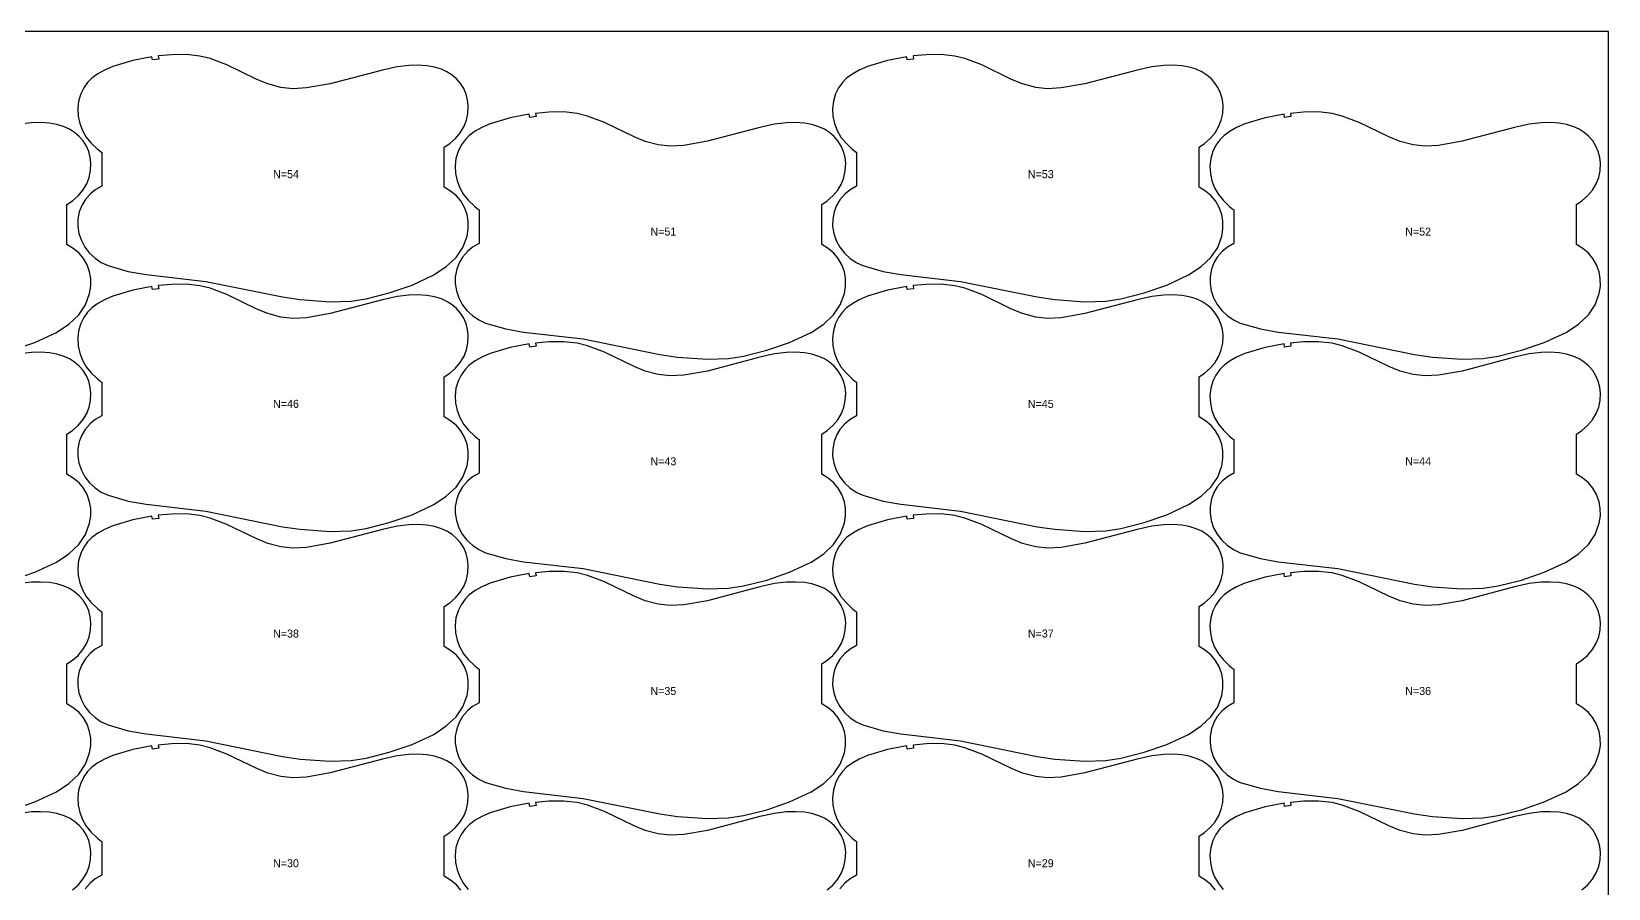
# Model space of a CAD drawing. Header units: inches. Extents: x 0 to 1970, y 0 to 1070.
# Drawn here: x 985 to 1970, y 535 to 1070 of the extents above; entities that cross this region are included whole.
import ezdxf

# ---------------------------------------------------------------- set-up
doc = ezdxf.new("R2010")
doc.units = ezdxf.units.IN

msp = doc.modelspace()

# ---------------------------------------------------------------- linework, layer by layer
at = {"layer": '1'}
for points in [[(0, 0), (1970, 0), (1970, 1070), (0, 1070), (0, 0)], [(1027.622, 995.4377), (1028.87, 994.4808), (1028.87, 973.5111), (1024.8, 971.2049), (1021.519, 968.5519), (1018.454, 965.0064), (1016.318, 961.3686), (1014.838, 957.4178), (1013.985, 952.8091), (1013.925, 948.5889), (1014.622, 943.9511), (1016.111, 939.5087), (1018.357, 935.3939), (1021.25, 931.7033), (1024.69, 928.5169), (1028.582, 925.8991), (1032.814, 923.8845), (1045.429, 920.2321), (1056.515, 918.2567), (1093.809, 913.9204), (1141.658, 904.2718), (1152.801, 902.6232), (1171.52, 901.292), (1184.645, 901.7459), (1193.921, 903.1705), (1208.482, 906.83), (1222.695, 911.6715), (1236.299, 918.0265), (1244.079, 923.2593), (1250.238, 929.0304), (1254.465, 935.2048), (1257.031, 942.2489), (1257.749, 946.8821), (1257.724, 951.5714), (1257.014, 955.7283), (1255.442, 960.1443), (1253.097, 964.2071), (1250.384, 967.4356), (1246.798, 970.4493), (1242.831, 972.9293), (1242.831, 997.9195), (1246.266, 1000.1247), (1249.804, 1003.2018), (1252.814, 1006.7974), (1255.199, 1010.8346), (1256.716, 1014.7696), (1257.593, 1018.8982), (1257.81, 1023.5828), (1257.395, 1027.3109), (1256.444, 1030.9405), (1254.964, 1034.3866), (1252.972, 1037.565), (1250.519, 1040.4029), (1247.668, 1042.8399), (1244.499, 1044.8516), (1241.095, 1046.4287), (1236.615, 1047.8101), (1231.991, 1048.6056), (1226.371, 1048.9845), (1220.744, 1048.8433), (1213.287, 1047.9632), (1204.119, 1045.967), (1171.451, 1037.3221), (1156.657, 1034.7583), (1148.229, 1034.3115), (1140.77, 1035.1237), (1132.608, 1037.2783), (1125.66, 1040.1134), (1107.091, 1049.1384), (1096.547, 1053.098), (1090.185, 1054.7133), (1081.791, 1055.6264), (1072.407, 1055.5499), (1064.163, 1054.7769), (1064.409, 1052.7921), (1060.48, 1052.2704), (1060.198, 1054.2504), (1048.284, 1052.0219), (1035.706, 1048.2418), (1030.548, 1045.9886), (1026.461, 1043.6795), (1022.689, 1040.8903), (1020.045, 1038.237), (1017.578, 1034.8122), (1015.704, 1031.0283), (1014.376, 1026.5347), (1013.874, 1021.8755), (1014.154, 1017.1943), (1015.153, 1012.6124), (1016.823, 1008.2262), (1019.153, 1004.1627), (1022.092, 1000.5104), (1026.168, 996.6266), (1027.622, 995.4377)], [(1499.082, 995.4377), (1500.33, 994.4808), (1500.33, 973.5111), (1496.26, 971.2049), (1492.979, 968.5519), (1489.914, 965.0064), (1487.778, 961.3686), (1486.298, 957.4178), (1485.445, 952.8091), (1485.385, 948.5889), (1486.082, 943.9511), (1487.571, 939.5087), (1489.817, 935.3939), (1492.71, 931.7033), (1496.15, 928.5169), (1500.042, 925.8991), (1504.274, 923.8845), (1516.889, 920.2321), (1527.975, 918.2567), (1565.269, 913.9204), (1613.118, 904.2718), (1624.261, 902.6232), (1642.98, 901.292), (1656.105, 901.7459), (1665.381, 903.1705), (1679.942, 906.83), (1694.156, 911.6715), (1707.759, 918.0265), (1715.54, 923.2593), (1721.698, 929.0304), (1725.926, 935.2048), (1728.491, 942.2489), (1729.209, 946.8821), (1729.184, 951.5714), (1728.474, 955.7283), (1726.902, 960.1443), (1724.557, 964.2071), (1721.844, 967.4356), (1718.258, 970.4493), (1714.291, 972.9293), (1714.291, 997.9195), (1717.726, 1000.1247), (1721.264, 1003.2018), (1724.274, 1006.7974), (1726.659, 1010.8346), (1728.176, 1014.7696), (1729.053, 1018.8982), (1729.27, 1023.5828), (1728.855, 1027.3109), (1727.904, 1030.9405), (1726.424, 1034.3866), (1724.432, 1037.565), (1721.979, 1040.4029), (1719.128, 1042.8399), (1715.959, 1044.8516), (1712.555, 1046.4287), (1708.075, 1047.8101), (1703.451, 1048.6056), (1697.831, 1048.9845), (1692.204, 1048.8433), (1684.747, 1047.9632), (1675.579, 1045.967), (1642.911, 1037.3221), (1628.117, 1034.7583), (1619.689, 1034.3115), (1612.23, 1035.1237), (1604.068, 1037.2783), (1597.12, 1040.1134), (1578.551, 1049.1384), (1568.007, 1053.098), (1561.645, 1054.7133), (1553.251, 1055.6264), (1543.867, 1055.5499), (1535.623, 1054.7769), (1535.869, 1052.7921), (1531.94, 1052.2704), (1531.658, 1054.2504), (1519.744, 1052.0219), (1507.166, 1048.2418), (1502.008, 1045.9886), (1497.921, 1043.6795), (1494.149, 1040.8903), (1491.505, 1038.237), (1489.038, 1034.8122), (1487.164, 1031.0283), (1485.836, 1026.5347), (1485.335, 1021.8755), (1485.614, 1017.1943), (1486.613, 1012.6124), (1488.283, 1008.2262), (1490.613, 1004.1627), (1493.552, 1000.5104), (1497.628, 996.6266), (1499.082, 995.4377)], [(1263.352, 959.5877), (1264.6, 958.6308), (1264.6, 937.6611), (1260.53, 935.3549), (1257.249, 932.7019), (1254.184, 929.1564), (1252.048, 925.5186), (1250.568, 921.5678), (1249.715, 916.9591), (1249.655, 912.7389), (1250.352, 908.1011), (1251.841, 903.6587), (1254.087, 899.5439), (1256.98, 895.8533), (1260.42, 892.6669), (1264.312, 890.0491), (1268.544, 888.0345), (1281.159, 884.3821), (1292.245, 882.4067), (1329.539, 878.0704), (1377.388, 868.4218), (1388.531, 866.7732), (1407.25, 865.442), (1420.375, 865.8959), (1429.651, 867.3205), (1444.212, 870.98), (1458.426, 875.8215), (1472.029, 882.1765), (1479.81, 887.4093), (1485.968, 893.1804), (1490.196, 899.3548), (1492.761, 906.3989), (1493.479, 911.0321), (1493.454, 915.7214), (1492.744, 919.8783), (1491.172, 924.2943), (1488.827, 928.3571), (1486.114, 931.5856), (1482.528, 934.5993), (1478.561, 937.0793), (1478.561, 962.0695), (1481.996, 964.2747), (1485.534, 967.3518), (1488.544, 970.9474), (1490.929, 974.9846), (1492.446, 978.9196), (1493.323, 983.0482), (1493.54, 987.7328), (1493.125, 991.4609), (1492.174, 995.0905), (1490.694, 998.5366), (1488.702, 1001.715), (1486.249, 1004.5529), (1483.398, 1006.9899), (1480.229, 1009.0016), (1476.825, 1010.5787), (1472.345, 1011.9601), (1467.721, 1012.7556), (1462.101, 1013.1345), (1456.474, 1012.9933), (1449.017, 1012.1132), (1439.849, 1010.117), (1407.181, 1001.4721), (1392.387, 998.9083), (1383.959, 998.4615), (1376.5, 999.2737), (1368.338, 1001.4283), (1361.39, 1004.2634), (1342.821, 1013.2884), (1332.277, 1017.248), (1325.915, 1018.8633), (1317.521, 1019.7764), (1308.137, 1019.6999), (1299.893, 1018.9269), (1300.139, 1016.9421), (1296.21, 1016.4204), (1295.928, 1018.4004), (1284.014, 1016.1719), (1271.436, 1012.3918), (1266.278, 1010.1386), (1262.191, 1007.8295), (1258.419, 1005.0403), (1255.775, 1002.387), (1253.308, 998.9622), (1251.434, 995.1783), (1250.106, 990.6847), (1249.605, 986.0255), (1249.884, 981.3443), (1250.883, 976.7624), (1252.553, 972.3762), (1254.883, 968.3127), (1257.822, 964.6604), (1261.898, 960.7766), (1263.352, 959.5877)], [(1734.812, 959.5877), (1736.06, 958.6308), (1736.06, 937.6611), (1731.99, 935.3549), (1728.709, 932.7019), (1725.644, 929.1564), (1723.508, 925.5186), (1722.028, 921.5678), (1721.175, 916.9591), (1721.115, 912.7389), (1721.812, 908.1011), (1723.301, 903.6587), (1725.547, 899.5439), (1728.44, 895.8533), (1731.88, 892.6669), (1735.772, 890.0491), (1740.004, 888.0345), (1752.619, 884.3821), (1763.705, 882.4067), (1800.999, 878.0704), (1848.848, 868.4218), (1859.991, 866.7732), (1878.71, 865.442), (1891.835, 865.8959), (1901.111, 867.3205), (1915.672, 870.98), (1929.886, 875.8215), (1943.489, 882.1765), (1951.27, 887.4093), (1957.428, 893.1804), (1961.656, 899.3548), (1964.221, 906.3989), (1964.939, 911.0321), (1964.914, 915.7214), (1964.204, 919.8783), (1962.632, 924.2943), (1960.287, 928.3571), (1957.574, 931.5856), (1953.988, 934.5993), (1950.021, 937.0793), (1950.021, 962.0695), (1953.456, 964.2747), (1956.994, 967.3518), (1960.004, 970.9474), (1962.389, 974.9846), (1963.906, 978.9196), (1964.783, 983.0482), (1965, 987.7328), (1964.585, 991.4609), (1963.634, 995.0905), (1962.154, 998.5366), (1960.162, 1001.715), (1957.709, 1004.5529), (1954.858, 1006.9899), (1951.689, 1009.0016), (1948.285, 1010.5787), (1943.805, 1011.9601), (1939.181, 1012.7556), (1933.561, 1013.1345), (1927.934, 1012.9933), (1920.477, 1012.1132), (1911.309, 1010.117), (1878.641, 1001.4721), (1863.847, 998.9083), (1855.419, 998.4615), (1847.96, 999.2737), (1839.798, 1001.4283), (1832.85, 1004.2634), (1814.281, 1013.2884), (1803.737, 1017.248), (1797.375, 1018.8633), (1788.981, 1019.7764), (1779.597, 1019.6999), (1771.353, 1018.9269), (1771.599, 1016.9421), (1767.67, 1016.4204), (1767.388, 1018.4004), (1755.474, 1016.1719), (1742.896, 1012.3918), (1737.738, 1010.1386), (1733.651, 1007.8295), (1729.879, 1005.0403), (1727.235, 1002.387), (1724.768, 998.9622), (1722.894, 995.1783), (1721.566, 990.6847), (1721.065, 986.0255), (1721.344, 981.3443), (1722.343, 976.7624), (1724.013, 972.3762), (1726.343, 968.3127), (1729.282, 964.6604), (1733.358, 960.7766), (1734.812, 959.5877)], [(1027.622, 852.0307), (1028.87, 851.0738), (1028.87, 830.1041), (1024.8, 827.7979), (1021.519, 825.1449), (1018.454, 821.5994), (1016.318, 817.9616), (1014.838, 814.0108), (1013.985, 809.4021), (1013.925, 805.1819), (1014.622, 800.5441), (1016.111, 796.1017), (1018.357, 791.9869), (1021.25, 788.2963), (1024.69, 785.1099), (1028.582, 782.4921), (1032.814, 780.4775), (1045.429, 776.8251), (1056.515, 774.8497), (1093.809, 770.5134), (1141.658, 760.8648), (1152.801, 759.2162), (1171.52, 757.885), (1184.645, 758.3389), (1193.921, 759.7635), (1208.482, 763.423), (1222.695, 768.2645), (1236.299, 774.6195), (1244.079, 779.8523), (1250.238, 785.6234), (1254.465, 791.7978), (1257.031, 798.8419), (1257.749, 803.4751), (1257.724, 808.1644), (1257.014, 812.3213), (1255.442, 816.7373), (1253.097, 820.8001), (1250.384, 824.0286), (1246.798, 827.0423), (1242.831, 829.5223), (1242.831, 854.5125), (1246.266, 856.7177), (1249.804, 859.7948), (1252.814, 863.3904), (1255.199, 867.4276), (1256.716, 871.3626), (1257.593, 875.4912), (1257.81, 880.1758), (1257.395, 883.9039), (1256.444, 887.5335), (1254.964, 890.9796), (1252.972, 894.158), (1250.519, 896.9959), (1247.668, 899.4329), (1244.499, 901.4446), (1241.095, 903.0217), (1236.615, 904.4031), (1231.991, 905.1986), (1226.371, 905.5775), (1220.744, 905.4363), (1213.287, 904.5562), (1204.119, 902.56), (1171.451, 893.9151), (1156.657, 891.3513), (1148.229, 890.9045), (1140.77, 891.7167), (1132.608, 893.8713), (1125.66, 896.7064), (1107.091, 905.7314), (1096.547, 909.691), (1090.185, 911.3063), (1081.791, 912.2194), (1072.407, 912.1429), (1064.163, 911.3699), (1064.409, 909.3851), (1060.48, 908.8634), (1060.198, 910.8434), (1048.284, 908.6149), (1035.706, 904.8348), (1030.548, 902.5816), (1026.461, 900.2725), (1022.689, 897.4833), (1020.045, 894.83), (1017.578, 891.4052), (1015.704, 887.6213), (1014.376, 883.1277), (1013.874, 878.4685), (1014.154, 873.7873), (1015.153, 869.2054), (1016.823, 864.8192), (1019.153, 860.7557), (1022.092, 857.1034), (1026.168, 853.2196), (1027.622, 852.0307)], [(1499.082, 852.0307), (1500.33, 851.0738), (1500.33, 830.1041), (1496.26, 827.7979), (1492.979, 825.1449), (1489.914, 821.5994), (1487.778, 817.9616), (1486.298, 814.0108), (1485.445, 809.4021), (1485.385, 805.1819), (1486.082, 800.5441), (1487.571, 796.1017), (1489.817, 791.9869), (1492.71, 788.2963), (1496.15, 785.1099), (1500.042, 782.4921), (1504.274, 780.4775), (1516.889, 776.8251), (1527.975, 774.8497), (1565.269, 770.5134), (1613.118, 760.8648), (1624.261, 759.2162), (1642.98, 757.885), (1656.105, 758.3389), (1665.381, 759.7635), (1679.942, 763.423), (1694.156, 768.2645), (1707.759, 774.6195), (1715.54, 779.8523), (1721.698, 785.6234), (1725.926, 791.7978), (1728.491, 798.8419), (1729.209, 803.4751), (1729.184, 808.1644), (1728.474, 812.3213), (1726.902, 816.7373), (1724.557, 820.8001), (1721.844, 824.0286), (1718.258, 827.0423), (1714.291, 829.5223), (1714.291, 854.5125), (1717.726, 856.7177), (1721.264, 859.7948), (1724.274, 863.3904), (1726.659, 867.4276), (1728.176, 871.3626), (1729.053, 875.4912), (1729.27, 880.1758), (1728.855, 883.9039), (1727.904, 887.5335), (1726.424, 890.9796), (1724.432, 894.158), (1721.979, 896.9959), (1719.128, 899.4329), (1715.959, 901.4446), (1712.555, 903.0217), (1708.075, 904.4031), (1703.451, 905.1986), (1697.831, 905.5775), (1692.204, 905.4363), (1684.747, 904.5562), (1675.579, 902.56), (1642.911, 893.9151), (1628.117, 891.3513), (1619.689, 890.9045), (1612.23, 891.7167), (1604.068, 893.8713), (1597.12, 896.7064), (1578.551, 905.7314), (1568.007, 909.691), (1561.645, 911.3063), (1553.251, 912.2194), (1543.867, 912.1429), (1535.623, 911.3699), (1535.869, 909.3851), (1531.94, 908.8634), (1531.658, 910.8434), (1519.744, 908.6149), (1507.166, 904.8348), (1502.008, 902.5816), (1497.921, 900.2725), (1494.149, 897.4833), (1491.505, 894.83), (1489.038, 891.4052), (1487.164, 887.6213), (1485.836, 883.1277), (1485.335, 878.4685), (1485.614, 873.7873), (1486.613, 869.2054), (1488.283, 864.8192), (1490.613, 860.7557), (1493.552, 857.1034), (1497.628, 853.2196), (1499.082, 852.0307)], [(1263.352, 816.1807), (1264.6, 815.2238), (1264.6, 794.2541), (1260.53, 791.9479), (1257.249, 789.2949), (1254.184, 785.7494), (1252.048, 782.1116), (1250.568, 778.1608), (1249.715, 773.5521), (1249.655, 769.3319), (1250.352, 764.6941), (1251.841, 760.2517), (1254.087, 756.1369), (1256.98, 752.4463), (1260.42, 749.2599), (1264.312, 746.6421), (1268.544, 744.6275), (1281.159, 740.9751), (1292.245, 738.9997), (1329.539, 734.6634), (1377.388, 725.0148), (1388.531, 723.3662), (1407.25, 722.035), (1420.375, 722.4889), (1429.651, 723.9135), (1444.212, 727.573), (1458.426, 732.4145), (1472.029, 738.7695), (1479.81, 744.0023), (1485.968, 749.7734), (1490.196, 755.9478), (1492.761, 762.9919), (1493.479, 767.6251), (1493.454, 772.3144), (1492.744, 776.4713), (1491.172, 780.8873), (1488.827, 784.9501), (1486.114, 788.1786), (1482.528, 791.1923), (1478.561, 793.6723), (1478.561, 818.6625), (1481.996, 820.8677), (1485.534, 823.9448), (1488.544, 827.5404), (1490.929, 831.5776), (1492.446, 835.5126), (1493.323, 839.6412), (1493.54, 844.3258), (1493.125, 848.0539), (1492.174, 851.6835), (1490.694, 855.1296), (1488.702, 858.308), (1486.249, 861.1459), (1483.398, 863.5829), (1480.229, 865.5946), (1476.825, 867.1717), (1472.345, 868.5531), (1467.721, 869.3486), (1462.101, 869.7275), (1456.474, 869.5863), (1449.017, 868.7062), (1439.849, 866.71), (1407.181, 858.0651), (1392.387, 855.5013), (1383.959, 855.0545), (1376.5, 855.8667), (1368.338, 858.0213), (1361.39, 860.8564), (1342.821, 869.8814), (1332.277, 873.841), (1325.915, 875.4563), (1317.521, 876.3694), (1308.137, 876.2929), (1299.893, 875.5199), (1300.139, 873.5351), (1296.21, 873.0134), (1295.928, 874.9934), (1284.014, 872.7649), (1271.436, 868.9848), (1266.278, 866.7316), (1262.191, 864.4225), (1258.419, 861.6333), (1255.775, 858.98), (1253.308, 855.5552), (1251.434, 851.7713), (1250.106, 847.2777), (1249.605, 842.6185), (1249.884, 837.9373), (1250.883, 833.3554), (1252.553, 828.9692), (1254.883, 824.9057), (1257.822, 821.2534), (1261.898, 817.3696), (1263.352, 816.1807)], [(1734.812, 816.1807), (1736.06, 815.2238), (1736.06, 794.2541), (1731.99, 791.9479), (1728.709, 789.2949), (1725.644, 785.7494), (1723.508, 782.1116), (1722.028, 778.1608), (1721.175, 773.5521), (1721.115, 769.3319), (1721.812, 764.6941), (1723.301, 760.2517), (1725.547, 756.1369), (1728.44, 752.4463), (1731.88, 749.2599), (1735.772, 746.6421), (1740.004, 744.6275), (1752.619, 740.9751), (1763.705, 738.9997), (1800.999, 734.6634), (1848.848, 725.0148), (1859.991, 723.3662), (1878.71, 722.035), (1891.835, 722.4889), (1901.111, 723.9135), (1915.672, 727.573), (1929.886, 732.4145), (1943.489, 738.7695), (1951.27, 744.0023), (1957.428, 749.7734), (1961.656, 755.9478), (1964.221, 762.9919), (1964.939, 767.6251), (1964.914, 772.3144), (1964.204, 776.4713), (1962.632, 780.8873), (1960.287, 784.9501), (1957.574, 788.1786), (1953.988, 791.1923), (1950.021, 793.6723), (1950.021, 818.6625), (1953.456, 820.8677), (1956.994, 823.9448), (1960.004, 827.5404), (1962.389, 831.5776), (1963.906, 835.5126), (1964.783, 839.6412), (1965, 844.3258), (1964.585, 848.0539), (1963.634, 851.6835), (1962.154, 855.1296), (1960.162, 858.308), (1957.709, 861.1459), (1954.858, 863.5829), (1951.689, 865.5946), (1948.285, 867.1717), (1943.805, 868.5531), (1939.181, 869.3486), (1933.561, 869.7275), (1927.934, 869.5863), (1920.477, 868.7062), (1911.309, 866.71), (1878.641, 858.0651), (1863.847, 855.5013), (1855.419, 855.0545), (1847.96, 855.8667), (1839.798, 858.0213), (1832.85, 860.8564), (1814.281, 869.8814), (1803.737, 873.841), (1797.375, 875.4563), (1788.981, 876.3694), (1779.597, 876.2929), (1771.353, 875.5199), (1771.599, 873.5351), (1767.67, 873.0134), (1767.388, 874.9934), (1755.474, 872.7649), (1742.896, 868.9848), (1737.738, 866.7316), (1733.651, 864.4225), (1729.879, 861.6333), (1727.235, 858.98), (1724.768, 855.5552), (1722.894, 851.7713), (1721.566, 847.2777), (1721.065, 842.6185), (1721.344, 837.9373), (1722.343, 833.3554), (1724.013, 828.9692), (1726.343, 824.9057), (1729.282, 821.2534), (1733.358, 817.3696), (1734.812, 816.1807)], [(1027.622, 708.6237), (1028.87, 707.6668), (1028.87, 686.6971), (1024.8, 684.3909), (1021.519, 681.7379), (1018.454, 678.1924), (1016.318, 674.5546), (1014.838, 670.6038), (1013.985, 665.9951), (1013.925, 661.7749), (1014.622, 657.1371), (1016.111, 652.6947), (1018.357, 648.5799), (1021.25, 644.8893), (1024.69, 641.7029), (1028.582, 639.0851), (1032.814, 637.0705), (1045.429, 633.4181), (1056.515, 631.4427), (1093.809, 627.1064), (1141.658, 617.4578), (1152.801, 615.8092), (1171.52, 614.478), (1184.645, 614.9319), (1193.921, 616.3565), (1208.482, 620.016), (1222.695, 624.8575), (1236.299, 631.2125), (1244.079, 636.4453), (1250.238, 642.2164), (1254.465, 648.3908), (1257.031, 655.4349), (1257.749, 660.0681), (1257.724, 664.7574), (1257.014, 668.9143), (1255.442, 673.3303), (1253.097, 677.3931), (1250.384, 680.6216), (1246.798, 683.6353), (1242.831, 686.1153), (1242.831, 711.1055), (1246.266, 713.3107), (1249.804, 716.3878), (1252.814, 719.9834), (1255.199, 724.0206), (1256.716, 727.9556), (1257.593, 732.0842), (1257.81, 736.7688), (1257.395, 740.4969), (1256.444, 744.1265), (1254.964, 747.5726), (1252.972, 750.751), (1250.519, 753.5889), (1247.668, 756.0259), (1244.499, 758.0376), (1241.095, 759.6147), (1236.615, 760.9961), (1231.991, 761.7916), (1226.371, 762.1705), (1220.744, 762.0293), (1213.287, 761.1492), (1204.119, 759.153), (1171.451, 750.5081), (1156.657, 747.9443), (1148.229, 747.4975), (1140.77, 748.3097), (1132.608, 750.4643), (1125.66, 753.2994), (1107.091, 762.3244), (1096.547, 766.284), (1090.185, 767.8993), (1081.791, 768.8124), (1072.407, 768.7359), (1064.163, 767.9629), (1064.409, 765.9781), (1060.48, 765.4564), (1060.198, 767.4364), (1048.284, 765.2079), (1035.706, 761.4278), (1030.548, 759.1746), (1026.461, 756.8655), (1022.689, 754.0763), (1020.045, 751.423), (1017.578, 747.9982), (1015.704, 744.2143), (1014.376, 739.7207), (1013.874, 735.0615), (1014.154, 730.3803), (1015.153, 725.7984), (1016.823, 721.4122), (1019.153, 717.3487), (1022.092, 713.6964), (1026.168, 709.8126), (1027.622, 708.6237)], [(1499.082, 708.6237), (1500.33, 707.6668), (1500.33, 686.6971), (1496.26, 684.3909), (1492.979, 681.7379), (1489.914, 678.1924), (1487.778, 674.5546), (1486.298, 670.6038), (1485.445, 665.9951), (1485.385, 661.7749), (1486.082, 657.1371), (1487.571, 652.6947), (1489.817, 648.5799), (1492.71, 644.8893), (1496.15, 641.7029), (1500.042, 639.0851), (1504.274, 637.0705), (1516.889, 633.4181), (1527.975, 631.4427), (1565.269, 627.1064), (1613.118, 617.4578), (1624.261, 615.8092), (1642.98, 614.478), (1656.105, 614.9319), (1665.381, 616.3565), (1679.942, 620.016), (1694.156, 624.8575), (1707.759, 631.2125), (1715.54, 636.4453), (1721.698, 642.2164), (1725.926, 648.3908), (1728.491, 655.4349), (1729.209, 660.0681), (1729.184, 664.7574), (1728.474, 668.9143), (1726.902, 673.3303), (1724.557, 677.3931), (1721.844, 680.6216), (1718.258, 683.6353), (1714.291, 686.1153), (1714.291, 711.1055), (1717.726, 713.3107), (1721.264, 716.3878), (1724.274, 719.9834), (1726.659, 724.0206), (1728.176, 727.9556), (1729.053, 732.0842), (1729.27, 736.7688), (1728.855, 740.4969), (1727.904, 744.1265), (1726.424, 747.5726), (1724.432, 750.751), (1721.979, 753.5889), (1719.128, 756.0259), (1715.959, 758.0376), (1712.555, 759.6147), (1708.075, 760.9961), (1703.451, 761.7916), (1697.831, 762.1705), (1692.204, 762.0293), (1684.747, 761.1492), (1675.579, 759.153), (1642.911, 750.5081), (1628.117, 747.9443), (1619.689, 747.4975), (1612.23, 748.3097), (1604.068, 750.4643), (1597.12, 753.2994), (1578.551, 762.3244), (1568.007, 766.284), (1561.645, 767.8993), (1553.251, 768.8124), (1543.867, 768.7359), (1535.623, 767.9629), (1535.869, 765.9781), (1531.94, 765.4564), (1531.658, 767.4364), (1519.744, 765.2079), (1507.166, 761.4278), (1502.008, 759.1746), (1497.921, 756.8655), (1494.149, 754.0763), (1491.505, 751.423), (1489.038, 747.9982), (1487.164, 744.2143), (1485.836, 739.7207), (1485.335, 735.0615), (1485.614, 730.3803), (1486.613, 725.7984), (1488.283, 721.4122), (1490.613, 717.3487), (1493.552, 713.6964), (1497.628, 709.8126), (1499.082, 708.6237)], [(1263.352, 672.7737), (1264.6, 671.8168), (1264.6, 650.8471), (1260.53, 648.5409), (1257.249, 645.8879), (1254.184, 642.3424), (1252.048, 638.7046), (1250.568, 634.7538), (1249.715, 630.1451), (1249.655, 625.9249), (1250.352, 621.2871), (1251.841, 616.8447), (1254.087, 612.7299), (1256.98, 609.0393), (1260.42, 605.8529), (1264.312, 603.2351), (1268.544, 601.2205), (1281.159, 597.5681), (1292.245, 595.5927), (1329.539, 591.2564), (1377.388, 581.6078), (1388.531, 579.9592), (1407.25, 578.628), (1420.375, 579.0819), (1429.651, 580.5065), (1444.212, 584.166), (1458.426, 589.0075), (1472.029, 595.3625), (1479.81, 600.5953), (1485.968, 606.3664), (1490.196, 612.5408), (1492.761, 619.5849), (1493.479, 624.2181), (1493.454, 628.9074), (1492.744, 633.0643), (1491.172, 637.4803), (1488.827, 641.5431), (1486.114, 644.7716), (1482.528, 647.7853), (1478.561, 650.2653), (1478.561, 675.2555), (1481.996, 677.4607), (1485.534, 680.5378), (1488.544, 684.1334), (1490.929, 688.1706), (1492.446, 692.1056), (1493.323, 696.2342), (1493.54, 700.9188), (1493.125, 704.6469), (1492.174, 708.2765), (1490.694, 711.7226), (1488.702, 714.901), (1486.249, 717.7389), (1483.398, 720.1759), (1480.229, 722.1876), (1476.825, 723.7647), (1472.345, 725.1461), (1467.721, 725.9416), (1462.101, 726.3205), (1456.474, 726.1793), (1449.017, 725.2992), (1439.849, 723.303), (1407.181, 714.6581), (1392.387, 712.0943), (1383.959, 711.6475), (1376.5, 712.4597), (1368.338, 714.6143), (1361.39, 717.4494), (1342.821, 726.4744), (1332.277, 730.434), (1325.915, 732.0493), (1317.521, 732.9624), (1308.137, 732.8859), (1299.893, 732.1129), (1300.139, 730.1281), (1296.21, 729.6064), (1295.928, 731.5864), (1284.014, 729.3579), (1271.436, 725.5778), (1266.278, 723.3246), (1262.191, 721.0155), (1258.419, 718.2263), (1255.775, 715.573), (1253.308, 712.1482), (1251.434, 708.3643), (1250.106, 703.8707), (1249.605, 699.2115), (1249.884, 694.5303), (1250.883, 689.9484), (1252.553, 685.5622), (1254.883, 681.4987), (1257.822, 677.8464), (1261.898, 673.9626), (1263.352, 672.7737)], [(1734.812, 672.7737), (1736.06, 671.8168), (1736.06, 650.8471), (1731.99, 648.5409), (1728.709, 645.8879), (1725.644, 642.3424), (1723.508, 638.7046), (1722.028, 634.7538), (1721.175, 630.1451), (1721.115, 625.9249), (1721.812, 621.2871), (1723.301, 616.8447), (1725.547, 612.7299), (1728.44, 609.0393), (1731.88, 605.8529), (1735.772, 603.2351), (1740.004, 601.2205), (1752.619, 597.5681), (1763.705, 595.5927), (1800.999, 591.2564), (1848.848, 581.6078), (1859.991, 579.9592), (1878.71, 578.628), (1891.835, 579.0819), (1901.111, 580.5065), (1915.672, 584.166), (1929.886, 589.0075), (1943.489, 595.3625), (1951.27, 600.5953), (1957.428, 606.3664), (1961.656, 612.5408), (1964.221, 619.5849), (1964.939, 624.2181), (1964.914, 628.9074), (1964.204, 633.0643), (1962.632, 637.4803), (1960.287, 641.5431), (1957.574, 644.7716), (1953.988, 647.7853), (1950.021, 650.2653), (1950.021, 675.2555), (1953.456, 677.4607), (1956.994, 680.5378), (1960.004, 684.1334), (1962.389, 688.1706), (1963.906, 692.1056), (1964.783, 696.2342), (1965, 700.9188), (1964.585, 704.6469), (1963.634, 708.2765), (1962.154, 711.7226), (1960.162, 714.901), (1957.709, 717.7389), (1954.858, 720.1759), (1951.689, 722.1876), (1948.285, 723.7647), (1943.805, 725.1461), (1939.181, 725.9416), (1933.561, 726.3205), (1927.934, 726.1793), (1920.477, 725.2992), (1911.309, 723.303), (1878.641, 714.6581), (1863.847, 712.0943), (1855.419, 711.6475), (1847.96, 712.4597), (1839.798, 714.6143), (1832.85, 717.4494), (1814.281, 726.4744), (1803.737, 730.434), (1797.375, 732.0493), (1788.981, 732.9624), (1779.597, 732.8859), (1771.353, 732.1129), (1771.599, 730.1281), (1767.67, 729.6064), (1767.388, 731.5864), (1755.474, 729.3579), (1742.896, 725.5778), (1737.738, 723.3246), (1733.651, 721.0155), (1729.879, 718.2263), (1727.235, 715.573), (1724.768, 712.1482), (1722.894, 708.3643), (1721.566, 703.8707), (1721.065, 699.2115), (1721.344, 694.5303), (1722.343, 689.9484), (1724.013, 685.5622), (1726.343, 681.4987), (1729.282, 677.8464), (1733.358, 673.9626), (1734.812, 672.7737)]]:
    msp.add_lwpolyline(points, close=True, dxfattribs=at)
for points in [[(972.752, 870.98), (986.966, 875.8215), (1000.569, 882.1765), (1008.35, 887.4093), (1014.508, 893.1804), (1018.736, 899.3548), (1021.301, 906.3989), (1022.019, 911.0321), (1021.994, 915.7214), (1021.284, 919.8783), (1019.712, 924.2943), (1017.367, 928.3571), (1014.654, 931.5856), (1011.068, 934.5993), (1007.101, 937.0793), (1007.101, 962.0695), (1010.536, 964.2747), (1014.074, 967.3518), (1017.084, 970.9474), (1019.469, 974.9846), (1020.986, 978.9196), (1021.863, 983.0482), (1022.08, 987.7328), (1021.665, 991.4609), (1020.714, 995.0905), (1019.234, 998.5366), (1017.242, 1001.715), (1014.789, 1004.5529), (1011.938, 1006.9899), (1008.769, 1009.0016), (1005.365, 1010.5787), (1000.885, 1011.9601), (996.261, 1012.7556), (990.641, 1013.1345), (985.014, 1012.9933), (977.557, 1012.1132)], [(972.752, 727.573), (986.966, 732.4145), (1000.569, 738.7695), (1008.35, 744.0023), (1014.508, 749.7734), (1018.736, 755.9478), (1021.301, 762.9919), (1022.019, 767.6251), (1021.994, 772.3144), (1021.284, 776.4713), (1019.712, 780.8873), (1017.367, 784.9501), (1014.654, 788.1786), (1011.068, 791.1923), (1007.101, 793.6723), (1007.101, 818.6625), (1010.536, 820.8677), (1014.074, 823.9448), (1017.084, 827.5404), (1019.469, 831.5776), (1020.986, 835.5126), (1021.863, 839.6412), (1022.08, 844.3258), (1021.665, 848.0539), (1020.714, 851.6835), (1019.234, 855.1296), (1017.242, 858.308), (1014.789, 861.1459), (1011.938, 863.5829), (1008.769, 865.5946), (1005.365, 867.1717), (1000.885, 868.5531), (996.261, 869.3486), (990.641, 869.7275), (985.014, 869.5863), (977.557, 868.7062)], [(972.752, 584.166), (986.966, 589.0075), (1000.569, 595.3625), (1008.35, 600.5953), (1014.508, 606.3664), (1018.736, 612.5408), (1021.301, 619.5849), (1022.019, 624.2181), (1021.994, 628.9074), (1021.284, 633.0643), (1019.712, 637.4803), (1017.367, 641.5431), (1014.654, 644.7716), (1011.068, 647.7853), (1007.101, 650.2653), (1007.101, 675.2555), (1010.536, 677.4607), (1014.074, 680.5378), (1017.084, 684.1334), (1019.469, 688.1706), (1020.986, 692.1056), (1021.863, 696.2342), (1022.08, 700.9188), (1021.665, 704.6469), (1020.714, 708.2765), (1019.234, 711.7226), (1017.242, 714.901), (1014.789, 717.7389), (1011.938, 720.1759), (1008.769, 722.1876), (1005.365, 723.7647), (1000.885, 725.1461), (996.261, 725.9416), (990.641, 726.3205), (985.014, 726.1793), (977.557, 725.2992)], [(1253.097, 533.9861), (1250.384, 537.2146), (1246.798, 540.2283), (1242.831, 542.7083), (1242.831, 567.6985), (1246.266, 569.9037), (1249.804, 572.9808), (1252.814, 576.5764), (1255.199, 580.6136), (1256.716, 584.5486), (1257.593, 588.6772), (1257.81, 593.3618), (1257.395, 597.0899), (1256.444, 600.7195), (1254.964, 604.1656), (1252.972, 607.344), (1250.519, 610.1819), (1247.668, 612.6189), (1244.499, 614.6306), (1241.095, 616.2077), (1236.615, 617.5891), (1231.991, 618.3846), (1226.371, 618.7635), (1220.744, 618.6223), (1213.287, 617.7422), (1204.119, 615.746), (1171.451, 607.1011), (1156.657, 604.5373), (1148.229, 604.0905), (1140.77, 604.9027), (1132.608, 607.0573), (1125.66, 609.8924), (1107.091, 618.9174), (1096.547, 622.877), (1090.185, 624.4923), (1081.791, 625.4054), (1072.407, 625.3289), (1064.163, 624.5559), (1064.409, 622.5711), (1060.48, 622.0494), (1060.198, 624.0294), (1048.284, 621.8009), (1035.706, 618.0208), (1030.548, 615.7676), (1026.461, 613.4585), (1022.689, 610.6693), (1020.045, 608.016), (1017.578, 604.5912), (1015.704, 600.8073), (1014.376, 596.3137), (1013.874, 591.6545), (1014.154, 586.9733), (1015.153, 582.3914), (1016.823, 578.0052), (1019.153, 573.9417), (1022.092, 570.2894), (1026.168, 566.4056), (1027.622, 565.2167), (1027.622, 565.2167), (1028.87, 564.2598), (1028.87, 543.2901), (1024.8, 540.9839), (1021.519, 538.3309), (1018.454, 534.7854)], [(1724.557, 533.9861), (1721.844, 537.2146), (1718.258, 540.2283), (1714.291, 542.7083), (1714.291, 567.6985), (1717.726, 569.9037), (1721.264, 572.9808), (1724.274, 576.5764), (1726.659, 580.6136), (1728.176, 584.5486), (1729.053, 588.6772), (1729.27, 593.3618), (1728.855, 597.0899), (1727.904, 600.7195), (1726.424, 604.1656), (1724.432, 607.344), (1721.979, 610.1819), (1719.128, 612.6189), (1715.959, 614.6306), (1712.555, 616.2077), (1708.075, 617.5891), (1703.451, 618.3846), (1697.831, 618.7635), (1692.204, 618.6223), (1684.747, 617.7422), (1675.579, 615.746), (1642.911, 607.1011), (1628.117, 604.5373), (1619.689, 604.0905), (1612.23, 604.9027), (1604.068, 607.0573), (1597.12, 609.8924), (1578.551, 618.9174), (1568.007, 622.877), (1561.645, 624.4923), (1553.251, 625.4054), (1543.867, 625.3289), (1535.623, 624.5559), (1535.869, 622.5711), (1531.94, 622.0494), (1531.658, 624.0294), (1519.744, 621.8009), (1507.166, 618.0208), (1502.008, 615.7676), (1497.921, 613.4585), (1494.149, 610.6693), (1491.505, 608.016), (1489.038, 604.5912), (1487.164, 600.8073), (1485.836, 596.3137), (1485.335, 591.6545), (1485.614, 586.9733), (1486.613, 582.3914), (1488.283, 578.0052), (1490.613, 573.9417), (1493.552, 570.2894), (1497.628, 566.4056), (1499.082, 565.2167), (1499.082, 565.2167), (1500.33, 564.2598), (1500.33, 543.2901), (1496.26, 540.9839), (1492.979, 538.3309), (1489.914, 534.7854)], [(1010.536, 534.0537), (1014.074, 537.1308), (1017.084, 540.7264), (1019.469, 544.7636), (1020.986, 548.6986), (1021.863, 552.8272), (1022.08, 557.5118), (1021.665, 561.2399), (1020.714, 564.8695), (1019.234, 568.3156), (1017.242, 571.494), (1014.789, 574.3319), (1011.938, 576.7689), (1008.769, 578.7806), (1005.365, 580.3577), (1000.885, 581.7391), (996.261, 582.5346), (990.641, 582.9135), (985.014, 582.7723), (977.557, 581.8922)], [(1481.996, 534.0537), (1485.534, 537.1308), (1488.544, 540.7264), (1490.929, 544.7636), (1492.446, 548.6986), (1493.323, 552.8272), (1493.54, 557.5118), (1493.125, 561.2399), (1492.174, 564.8695), (1490.694, 568.3156), (1488.702, 571.494), (1486.249, 574.3319), (1483.398, 576.7689), (1480.229, 578.7806), (1476.825, 580.3577), (1472.345, 581.7391), (1467.721, 582.5346), (1462.101, 582.9135), (1456.474, 582.7723), (1449.017, 581.8922), (1439.849, 579.896), (1407.181, 571.2511), (1392.387, 568.6873), (1383.959, 568.2405), (1376.5, 569.0527), (1368.338, 571.2073), (1361.39, 574.0424), (1342.821, 583.0674), (1332.277, 587.027), (1325.915, 588.6423), (1317.521, 589.5554), (1308.137, 589.4789), (1299.893, 588.7059), (1300.139, 586.7211), (1296.21, 586.1994), (1295.928, 588.1794), (1284.014, 585.9509), (1271.436, 582.1708), (1266.278, 579.9176), (1262.191, 577.6085), (1258.419, 574.8193), (1255.775, 572.166), (1253.308, 568.7412), (1251.434, 564.9573), (1250.106, 560.4637), (1249.605, 555.8045), (1249.884, 551.1233), (1250.883, 546.5414), (1252.553, 542.1552), (1254.883, 538.0917), (1257.822, 534.4394)], [(1953.456, 534.0537), (1956.994, 537.1308), (1960.004, 540.7264), (1962.389, 544.7636), (1963.906, 548.6986), (1964.783, 552.8272), (1965, 557.5118), (1964.585, 561.2399), (1963.634, 564.8695), (1962.154, 568.3156), (1960.162, 571.494), (1957.709, 574.3319), (1954.858, 576.7689), (1951.689, 578.7806), (1948.285, 580.3577), (1943.805, 581.7391), (1939.181, 582.5346), (1933.561, 582.9135), (1927.934, 582.7723), (1920.477, 581.8922), (1911.309, 579.896), (1878.641, 571.2511), (1863.847, 568.6873), (1855.419, 568.2405), (1847.96, 569.0527), (1839.798, 571.2073), (1832.85, 574.0424), (1814.281, 583.0674), (1803.737, 587.027), (1797.375, 588.6423), (1788.981, 589.5554), (1779.597, 589.4789), (1771.353, 588.7059), (1771.599, 586.7211), (1767.67, 586.1994), (1767.388, 588.1794), (1755.474, 585.9509), (1742.896, 582.1708), (1737.738, 579.9176), (1733.651, 577.6085), (1729.879, 574.8193), (1727.235, 572.166), (1724.768, 568.7412), (1722.894, 564.9573), (1721.566, 560.4637), (1721.065, 555.8045), (1721.344, 551.1233), (1722.343, 546.5414), (1724.013, 542.1552), (1726.343, 538.0917), (1729.282, 534.4394)]]:
    msp.add_lwpolyline(points, dxfattribs=at)

# ---------------------------------------------------------------- texts
for s, p in [('N=54', (1135.842, 978.4592)), ('N=53', (1607.3025, 978.4592)), ('N=51', (1371.5725, 942.6092)), ('N=52', (1843.0325, 942.6092)), ('N=46', (1135.842, 835.0522)), ('N=45', (1607.3025, 835.0522)), ('N=43', (1371.5725, 799.2022)), ('N=44', (1843.0325, 799.2022)), ('N=38', (1135.842, 691.6452)), ('N=37', (1607.3025, 691.6452)), ('N=35', (1371.5725, 655.7952)), ('N=36', (1843.0325, 655.7952)), ('N=30', (1135.842, 548.2382)), ('N=29', (1607.3025, 548.2382))]:
    msp.add_text(s, height=5, dxfattribs=at).set_placement(p)

doc.saveas('drawing.dxf')
